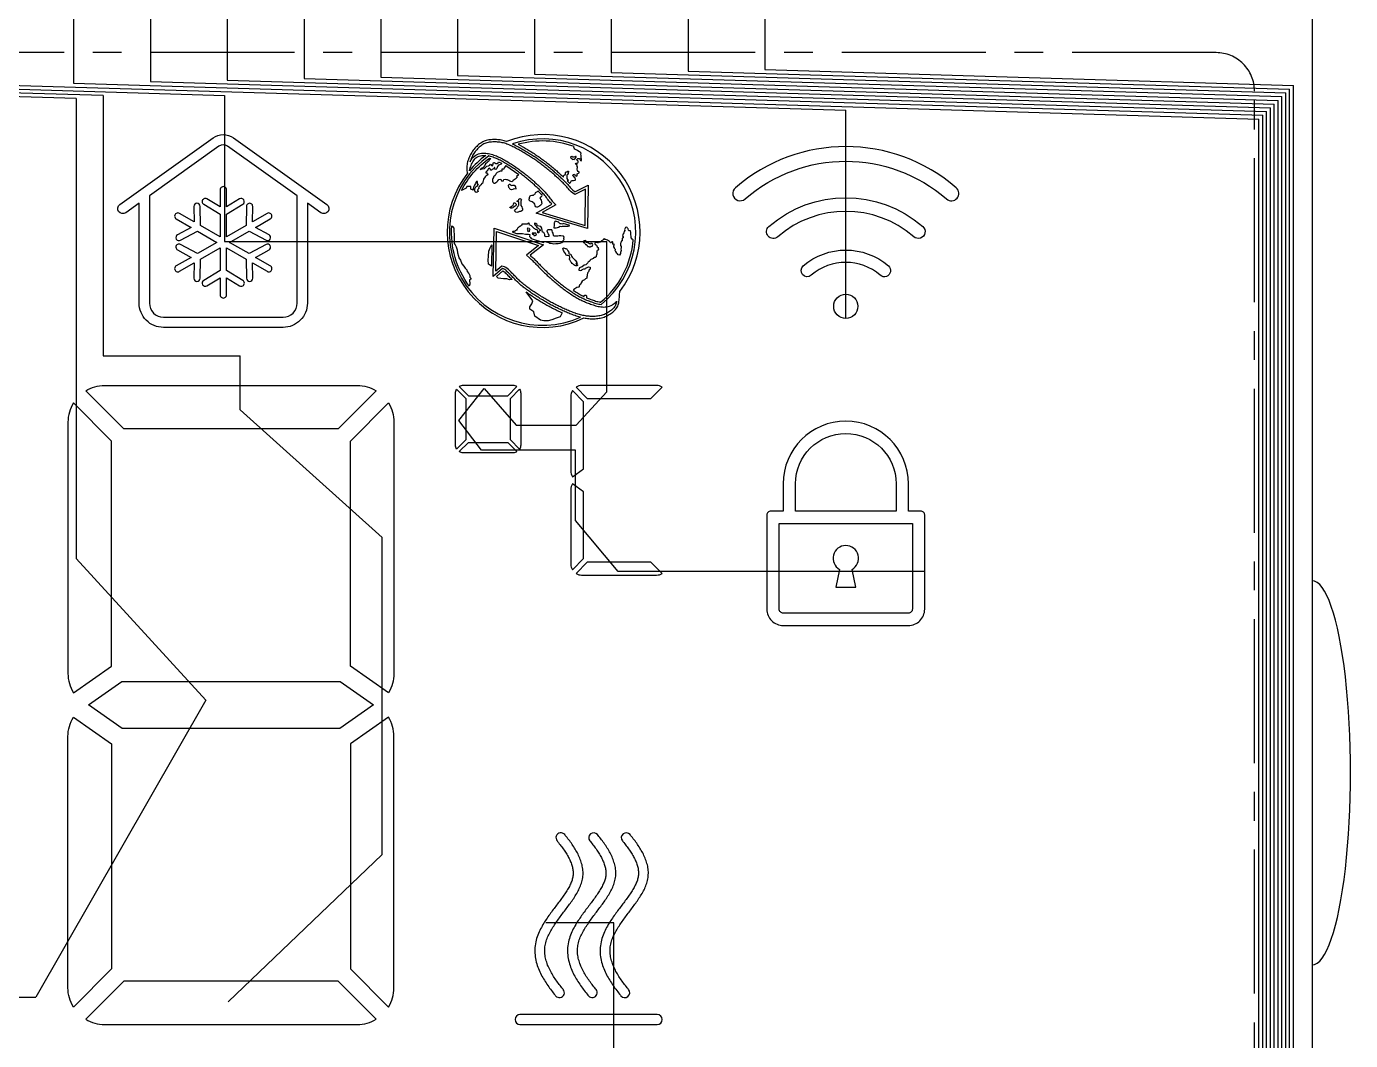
# Model space of a CAD drawing. Header units: millimetres. Extents: x 50 to 800, y 302 to 428.
# Drawn here: x 482.32 to 516.8, y 376.51 to 402.91 of the extents above; entities that cross this region are included whole.
import ezdxf

# ---------------------------------------------------------------- set-up
doc = ezdxf.new("R2010")
doc.units = ezdxf.units.MM
doc.header["$LTSCALE"] = 3
doc.linetypes.add('CENTER', pattern=[2, 1.25, -0.25, 0.25, -0.25])
doc.layers.add('DWG', color=7, linetype='CONTINUOUS')
doc.layers.add('seg', color=3, linetype='CONTINUOUS')

# ---------------------------------------------------------------- blocks, each defined once
blk = doc.blocks.new('SPC')
at = {"layer": 'DWG'}
for points in [[(50.688, 36.831), (50.337, 37.081), (50.337, 34.476, -0.414214), (49.707, 33.846), (46.587, 33.846, -0.414214), (45.956, 34.476), (45.956, 37.081), (45.606, 36.831, -1), (45.451, 37.049), (47.88, 38.781, -0.320007), (48.413, 38.781), (50.843, 37.049, -1)], [(55.425, 38.715), (55.392, 38.721), (55.359, 38.726), (55.326, 38.73), (55.293, 38.733), (55.26, 38.735), (55.226, 38.736), (55.193, 38.736), (55.159, 38.735), (55.126, 38.733), (55.093, 38.73), (55.06, 38.726), (55.027, 38.719), (54.994, 38.712), (54.963, 38.702), (54.937, 38.691), (54.907, 38.677), (54.877, 38.661), (54.849, 38.643), (54.821, 38.624), (54.795, 38.604), (54.77, 38.582), (54.745, 38.56), (54.722, 38.536), (54.699, 38.511), (54.677, 38.486), (54.657, 38.459), (54.637, 38.432), (54.619, 38.404), (54.602, 38.376), (54.585, 38.347), (54.57, 38.317), (54.556, 38.287), (54.543, 38.256), (54.531, 38.225), (54.528, 38.217), (54.518, 38.185), (54.509, 38.153), (54.501, 38.12), (54.495, 38.088), (54.491, 38.054), (54.488, 38.021), (54.487, 37.988), (54.488, 37.954), (54.492, 37.921), (54.499, 37.889), (54.508, 37.861, 0.794375), (57.538, 34.091), (57.567, 34.086), (57.6, 34.082), (57.633, 34.078), (57.666, 34.074), (57.699, 34.072), (57.733, 34.07), (57.766, 34.07), (57.8, 34.07), (57.833, 34.072), (57.866, 34.074), (57.9, 34.078), (57.933, 34.082), (57.965, 34.088), (57.998, 34.096), (58.03, 34.105), (58.062, 34.115), (58.093, 34.127), (58.124, 34.14), (58.153, 34.155), (58.182, 34.171), (58.211, 34.189), (58.239, 34.207), (58.266, 34.226), (58.293, 34.246), (58.318, 34.268), (58.342, 34.292), (58.364, 34.316), (58.384, 34.343), (58.402, 34.371), (58.418, 34.401), (58.43, 34.432), (58.44, 34.463), (58.445, 34.488), (58.45, 34.521), (58.455, 34.554), (58.458, 34.587), (58.461, 34.621), (58.464, 34.654), (58.466, 34.687), (58.468, 34.721), (58.47, 34.754), (58.471, 34.778, 0.762052), (55.526, 38.688), (55.522, 38.69), (55.49, 38.699), (55.458, 38.707)], [(55.686, 38.619), (55.715, 38.605), (55.745, 38.59), (55.775, 38.574), (55.805, 38.559), (55.834, 38.544), (55.864, 38.528), (55.893, 38.512), (55.922, 38.496), (55.951, 38.479), (55.98, 38.463), (56.009, 38.446), (56.038, 38.429), (56.067, 38.412), (56.095, 38.395), (56.124, 38.377), (56.152, 38.359), (56.18, 38.341), (56.208, 38.323), (56.236, 38.305), (56.264, 38.286), (56.292, 38.268), (56.319, 38.249), (56.347, 38.23), (56.374, 38.211), (56.401, 38.191), (56.428, 38.171), (56.455, 38.152), (56.482, 38.132), (56.508, 38.111), (56.535, 38.091), (56.561, 38.071), (56.587, 38.05), (56.613, 38.029), (56.639, 38.008), (56.665, 37.987), (56.691, 37.965), (56.716, 37.944), (56.742, 37.922), (56.767, 37.9), (56.792, 37.878), (56.817, 37.856), (56.842, 37.834), (56.866, 37.811), (56.891, 37.788), (56.915, 37.766), (56.94, 37.743), (56.964, 37.72), (56.988, 37.697), (57.012, 37.673), (57.036, 37.65), (57.059, 37.626), (57.083, 37.602), (57.092, 37.593), (57.115, 37.568), (57.137, 37.543), (57.158, 37.518), (57.179, 37.492), (57.201, 37.467), (57.224, 37.442), (57.248, 37.419), (57.274, 37.398), (57.302, 37.38), (57.644, 37.546), (57.634, 36.419), (56.296, 36.819), (56.706, 37.051), (56.69, 37.068), (56.668, 37.093), (56.646, 37.119), (56.625, 37.145), (56.604, 37.171), (56.584, 37.197), (56.563, 37.224), (56.543, 37.25), (56.522, 37.276), (56.5, 37.302), (56.479, 37.327), (56.457, 37.352), (56.44, 37.369), (56.417, 37.393), (56.393, 37.417), (56.369, 37.441), (56.345, 37.464), (56.321, 37.487), (56.297, 37.509), (56.272, 37.532), (56.247, 37.554), (56.222, 37.577), (56.197, 37.599), (56.172, 37.621), (56.147, 37.643), (56.122, 37.665), (56.096, 37.686), (56.071, 37.708), (56.045, 37.729), (56.019, 37.75), (55.993, 37.771), (55.967, 37.792), (55.941, 37.813), (55.914, 37.833), (55.888, 37.853), (55.861, 37.874), (55.835, 37.894), (55.808, 37.913), (55.781, 37.933), (55.754, 37.953), (55.726, 37.972), (55.699, 37.991), (55.671, 38.01), (55.643, 38.028), (55.616, 38.047), (55.587, 38.065), (55.559, 38.082), (55.531, 38.1), (55.502, 38.117), (55.473, 38.134), (55.444, 38.15), (55.415, 38.166), (55.385, 38.182), (55.356, 38.197), (55.326, 38.212), (55.295, 38.226), (55.265, 38.24), (55.234, 38.253), (55.203, 38.265), (55.172, 38.276), (55.14, 38.287), (55.108, 38.296), (55.076, 38.305), (55.058, 38.309, 0.90576), (57.447, 34.111), (57.436, 34.113), (57.404, 34.122), (57.372, 34.131), (57.34, 34.141), (57.308, 34.152), (57.298, 34.155), (57.267, 34.166), (57.236, 34.178), (57.205, 34.19), (57.173, 34.202), (57.142, 34.214), (57.112, 34.227), (57.081, 34.24), (57.05, 34.253), (57.019, 34.267), (56.989, 34.28), (56.959, 34.294), (56.928, 34.308), (56.898, 34.323), (56.868, 34.337), (56.838, 34.352), (56.808, 34.367), (56.778, 34.382), (56.749, 34.397), (56.719, 34.412), (56.689, 34.428), (56.66, 34.444), (56.631, 34.46), (56.601, 34.476), (56.572, 34.492), (56.543, 34.509), (56.514, 34.526), (56.486, 34.543), (56.457, 34.56), (56.428, 34.577), (56.4, 34.594), (56.371, 34.612), (56.343, 34.63), (56.315, 34.647), (56.287, 34.666), (56.259, 34.684), (56.231, 34.702), (56.203, 34.721), (56.176, 34.74), (56.148, 34.759), (56.121, 34.778), (56.094, 34.797), (56.066, 34.817), (56.04, 34.836), (56.013, 34.856), (55.986, 34.876), (55.96, 34.897), (55.958, 34.898), (55.932, 34.919), (55.906, 34.94), (55.881, 34.962), (55.856, 34.984), (55.831, 35.006), (55.807, 35.029), (55.783, 35.053), (55.759, 35.076), (55.736, 35.1), (55.712, 35.124), (55.689, 35.148), (55.666, 35.172), (55.642, 35.195), (55.619, 35.219), (55.599, 35.24), (55.576, 35.264), (55.552, 35.288), (55.529, 35.311), (55.503, 35.333), (55.476, 35.352), (55.446, 35.368), (55.414, 35.376), (55.177, 35.174), (55.204, 36.43), (56.485, 35.999), (56.134, 35.726), (56.159, 35.703), (56.184, 35.681), (56.209, 35.659), (56.213, 35.655), (56.238, 35.632), (56.262, 35.609), (56.285, 35.586), (56.309, 35.562), (56.332, 35.538), (56.355, 35.514), (56.378, 35.49), (56.401, 35.466), (56.425, 35.442), (56.448, 35.418), (56.457, 35.408), (56.48, 35.385), (56.504, 35.361), (56.528, 35.338), (56.552, 35.315), (56.576, 35.291), (56.6, 35.269), (56.625, 35.246), (56.649, 35.223), (56.674, 35.201), (56.699, 35.178), (56.724, 35.156), (56.749, 35.134), (56.774, 35.112), (56.8, 35.09), (56.825, 35.069), (56.851, 35.047), (56.876, 35.026), (56.902, 35.005), (56.928, 34.984), (56.955, 34.963), (56.981, 34.943), (57.007, 34.923), (57.034, 34.902), (57.061, 34.882), (57.088, 34.863), (57.115, 34.843), (57.142, 34.824), (57.17, 34.805), (57.197, 34.786), (57.225, 34.768), (57.253, 34.749), (57.281, 34.731), (57.31, 34.714), (57.338, 34.696), (57.367, 34.679), (57.396, 34.663), (57.425, 34.646), (57.454, 34.631), (57.484, 34.615), (57.514, 34.6), (57.544, 34.586), (57.574, 34.572), (57.605, 34.559), (57.636, 34.546), (57.667, 34.534), (57.698, 34.523), (57.699, 34.522), (57.731, 34.511), (57.762, 34.5), (57.794, 34.489), (57.826, 34.479), (57.858, 34.47), (57.89, 34.461), (57.923, 34.454), (57.956, 34.448), (57.989, 34.443), (57.989, 34.443, 0.837913), (55.675, 38.625)], [(57.425, 38.413), (57.403, 38.43), (57.367, 38.452), (57.335, 38.467), (57.304, 38.487), (57.283, 38.509), (57.275, 38.536), (57.281, 38.553, 0.157444), (55.825, 38.613), (55.949, 38.544), (55.979, 38.528), (56.008, 38.511), (56.037, 38.494), (56.066, 38.477), (56.095, 38.46), (56.124, 38.442), (56.153, 38.424), (56.182, 38.406), (56.21, 38.388), (56.239, 38.37), (56.267, 38.351), (56.295, 38.333), (56.323, 38.314), (56.351, 38.295), (56.379, 38.275), (56.406, 38.256), (56.434, 38.236), (56.461, 38.216), (56.488, 38.196), (56.515, 38.176), (56.542, 38.156), (56.569, 38.135), (56.596, 38.114), (56.622, 38.093), (56.648, 38.072), (56.675, 38.051), (56.701, 38.03), (56.727, 38.008), (56.752, 37.986), (56.778, 37.964), (56.803, 37.942), (56.829, 37.92), (56.854, 37.897), (56.879, 37.875), (56.904, 37.852), (56.929, 37.829), (56.954, 37.806), (56.978, 37.783), (57.002, 37.76), (57.002, 37.782), (57.022, 37.815), (57.05, 37.819), (57.059, 37.842), (57.059, 37.859), (57.054, 37.876), (57.063, 37.892), (57.076, 37.895), (57.093, 37.898), (57.117, 37.917), (57.139, 37.917), (57.139, 37.89), (57.125, 37.878), (57.13, 37.849), (57.11, 37.831), (57.092, 37.814), (57.092, 37.723), (57.124, 37.668), (57.1, 37.664), (57.13, 37.634), (57.156, 37.606), (57.164, 37.597), (57.185, 37.618), (57.188, 37.621), (57.211, 37.668), (57.25, 37.674), (57.266, 37.674), (57.299, 37.677), (57.307, 37.679), (57.317, 37.688), (57.319, 37.706), (57.306, 37.736), (57.305, 37.737), (57.286, 37.764), (57.271, 37.777), (57.252, 37.81), (57.261, 37.831), (57.289, 37.837), (57.305, 37.808), (57.313, 37.797), (57.33, 37.793), (57.356, 37.788), (57.366, 37.805), (57.36, 37.845), (57.377, 37.85), (57.396, 37.86), (57.417, 37.874), (57.417, 37.895), (57.391, 37.907), (57.369, 37.933), (57.366, 37.966), (57.367, 38.006), (57.367, 38.033), (57.357, 38.047), (57.363, 38.078), (57.321, 38.096), (57.338, 38.121), (57.362, 38.123), (57.375, 38.129), (57.385, 38.152), (57.385, 38.176), (57.358, 38.19), (57.35, 38.217), (57.376, 38.246), (57.42, 38.245), (57.437, 38.219), (57.445, 38.192), (57.464, 38.182), (57.476, 38.208), (57.466, 38.297), (57.464, 38.319), (57.458, 38.353), (57.464, 38.38), (57.453, 38.403)], [(50.07, 34.476), (50.07, 37.271), (48.258, 38.564, 0.320007), (48.035, 38.564), (46.223, 37.271), (46.223, 34.476, 0.414214), (46.587, 34.113), (49.707, 34.113, 0.414214)], [(54.844, 38.315), (54.877, 38.321), (54.91, 38.324), (54.944, 38.324), (54.977, 38.322), (54.98, 38.321, 0.058687), (54.558, 37.923), (54.561, 37.934), (54.57, 37.967), (54.579, 37.999), (54.589, 38.031), (54.6, 38.062), (54.613, 38.093), (54.626, 38.124), (54.641, 38.154), (54.642, 38.155), (54.658, 38.184), (54.677, 38.211), (54.699, 38.237), (54.724, 38.259), (54.751, 38.278), (54.781, 38.294), (54.812, 38.306)], [(67.234, 37.48, 0.37367), (61.481, 37.48, 1), (61.733, 37.19, -0.37367), (66.982, 37.19, 1)], [(55.094, 38.248), (55.11, 38.244), (55.071, 38.199), (55.049, 38.165), (55.028, 38.148), (55.001, 38.12), (54.973, 38.104), (54.96, 38.059), (54.918, 38.011), (54.903, 37.999), (54.875, 37.988), (54.858, 37.981), (54.836, 37.956), (54.863, 37.967), (54.892, 37.978), (54.947, 37.984), (54.973, 38.01), (55.011, 38.041), (55.049, 38.056), (55.09, 38.073), (55.108, 38.095), (55.125, 38.09), (55.129, 38.062), (55.154, 38.057), (55.171, 38.107), (55.175, 38.121), (55.18, 38.136), (55.198, 38.14), (55.216, 38.132), (55.241, 38.117), (55.271, 38.112), (55.29, 38.115), (55.302, 38.121), (55.309, 38.132), (55.316, 38.153), (55.389, 38.12), (55.379, 38.1), (55.338, 38.083), (55.312, 38.07), (55.289, 38.034), (55.266, 37.981), (55.242, 37.961), (55.214, 37.966), (55.222, 37.984), (55.218, 38.007), (55.205, 38.009), (55.18, 37.976), (55.147, 37.956), (55.127, 37.94), (55.108, 37.943), (55.101, 37.957), (55.098, 37.974), (55.081, 37.988), (55.056, 37.978), (55.056, 37.978), (55.032, 37.954), (55.028, 37.923), (54.999, 37.907), (54.984, 37.884), (54.984, 37.867), (55.007, 37.867), (55.026, 37.847), (55.032, 37.815), (54.991, 37.794), (54.965, 37.762), (54.926, 37.707), (54.911, 37.657), (54.908, 37.637), (54.898, 37.597), (54.878, 37.596), (54.853, 37.556), (54.819, 37.522), (54.792, 37.49), (54.8, 37.459), (54.77, 37.432), (54.787, 37.388), (54.758, 37.365), (54.73, 37.357), (54.705, 37.376), (54.696, 37.409), (54.699, 37.457), (54.711, 37.486), (54.724, 37.51), (54.757, 37.526), (54.782, 37.555), (54.79, 37.563), (54.767, 37.575), (54.763, 37.601), (54.767, 37.627), (54.767, 37.643), (54.738, 37.647), (54.725, 37.621), (54.715, 37.596), (54.691, 37.548), (54.668, 37.516), (54.655, 37.454), (54.655, 37.422), (54.592, 37.446), (54.597, 37.48), (54.592, 37.516), (54.555, 37.511), (54.492, 37.511), (54.474, 37.469), (54.352, 37.414, -0.118437), (55.076, 38.253)], [(49.37, 35.449), (48.987, 35.67), (49.338, 35.863, 1), (49.259, 36.007), (48.821, 35.766), (48.311, 36.06), (48.821, 36.355), (49.259, 36.114, 1), (49.338, 36.258), (48.987, 36.451), (49.37, 36.672, 1.030478), (49.288, 36.814), (48.905, 36.593), (48.913, 36.992, 1.021645), (48.749, 36.995), (48.739, 36.497), (48.229, 36.202), (48.229, 36.791), (48.656, 37.051, 1), (48.571, 37.191), (48.229, 36.983), (48.229, 37.426, 1.030478), (48.065, 37.426), (48.065, 36.983), (47.722, 37.191, 1), (47.637, 37.051), (48.065, 36.791), (48.065, 36.202), (47.555, 36.497), (47.544, 36.997, 1), (47.38, 36.993), (47.388, 36.593), (47.005, 36.814, 1.030478), (46.923, 36.672), (47.306, 36.451), (46.955, 36.258, 1), (47.034, 36.114), (47.473, 36.355), (47.982, 36.06), (47.473, 35.766), (47.034, 36.007, 1), (46.955, 35.863), (47.306, 35.67), (46.923, 35.449, 1.030478), (47.005, 35.306), (47.388, 35.528), (47.38, 35.127, 1), (47.544, 35.124), (47.555, 35.624), (48.065, 35.918), (48.065, 35.329), (47.637, 35.07, 1), (47.722, 34.93), (48.065, 35.137), (48.065, 34.695, 1.030478), (48.229, 34.695), (48.229, 35.137), (48.571, 34.93, 1.003444), (48.656, 35.07), (48.229, 35.329), (48.229, 35.918), (48.739, 35.624), (48.749, 35.124, 1), (48.913, 35.127), (48.905, 35.528), (49.288, 35.306, 1.030478)], [(66.127, 36.206, 0.37367), (62.587, 36.206, -1), (62.354, 36.475, -0.37367), (66.361, 36.475, -1)], [(54.56, 35.081), (54.568, 34.972), (54.551, 34.923, -0.177796), (54.095, 36.493), (54.119, 36.474), (54.146, 36.433), (54.153, 36.359), (54.163, 36.26), (54.161, 36.182), (54.16, 36.115), (54.155, 36.059, 0.003177), (54.158, 36.03), (54.187, 35.999), (54.208, 35.946), (54.221, 35.916), (54.241, 35.863), (54.247, 35.788), (54.268, 35.705), (54.282, 35.659), (54.322, 35.594), (54.357, 35.502), (54.413, 35.444), (54.448, 35.387), (54.488, 35.348), (54.496, 35.299), (54.541, 35.25), (54.564, 35.194), (54.568, 35.151), (54.592, 35.129), (54.596, 35.102)], [(57.395, 34.727), (57.423, 34.711), (57.452, 34.695), (57.48, 34.68), (57.509, 34.665), (57.538, 34.65), (57.543, 34.648), (57.543, 34.649), (57.549, 34.685), (57.592, 34.688), (57.606, 34.667), (57.603, 34.634), (57.605, 34.619), (57.627, 34.61), (57.656, 34.598), (57.686, 34.586), (57.715, 34.576), (57.749, 34.564), (57.781, 34.553), (57.811, 34.542), (57.842, 34.532), (57.873, 34.524), (57.903, 34.516), (57.934, 34.509), (57.965, 34.503), (57.973, 34.502, 0.201417), (58.823, 36.129), (58.793, 36.141), (58.77, 36.176), (58.766, 36.221), (58.76, 36.258), (58.76, 36.266), (58.757, 36.299), (58.761, 36.329), (58.752, 36.362), (58.727, 36.362), (58.711, 36.358), (58.698, 36.376), (58.691, 36.411), (58.674, 36.427), (58.667, 36.449), (58.646, 36.454), (58.623, 36.445), (58.593, 36.392), (58.599, 36.37), (58.587, 36.339), (58.574, 36.306), (58.559, 36.284), (58.553, 36.256), (58.542, 36.224), (58.563, 36.211), (58.557, 36.18), (58.537, 36.17), (58.534, 36.139), (58.532, 36.102), (58.507, 36.093), (58.501, 36.052), (58.493, 36.027), (58.493, 35.982), (58.507, 35.955), (58.505, 35.923), (58.501, 35.884), (58.505, 35.847), (58.495, 35.824), (58.489, 35.792), (58.492, 35.767), (58.46, 35.728), (58.427, 35.737), (58.408, 35.759), (58.396, 35.78), (58.369, 35.818), (58.355, 35.839), (58.356, 35.877), (58.334, 35.896), (58.331, 35.917), (58.314, 35.942), (58.317, 35.966), (58.327, 35.992), (58.326, 36.012), (58.309, 36.007), (58.29, 36.034), (58.292, 36.061), (58.286, 36.077), (58.265, 36.077), (58.256, 36.066), (58.251, 36.048), (58.23, 36.044), (58.219, 36.065), (58.206, 36.082), (58.176, 36.101), (58.155, 36.118), (58.127, 36.129), (58.106, 36.138), (58.086, 36.138), (58.069, 36.159), (58.049, 36.134), (58.041, 36.122), (58.028, 36.115), (57.996, 36.104), (57.986, 36.085), (57.965, 36.067), (57.948, 36.062), (57.923, 36.062), (57.918, 36.052), (57.9, 36.048), (57.881, 36.057), (57.864, 36.06), (57.842, 36.059), (57.824, 36.046), (57.824, 36.034), (57.826, 36.017), (57.841, 36.002), (57.864, 35.985), (57.874, 35.97), (57.886, 35.947), (57.91, 35.927), (57.908, 35.905), (57.917, 35.88), (57.905, 35.86), (57.881, 35.845), (57.874, 35.833), (57.878, 35.819), (57.874, 35.802), (57.874, 35.786), (57.872, 35.768), (57.87, 35.752), (57.861, 35.728), (57.857, 35.707), (57.855, 35.685), (57.828, 35.67), (57.805, 35.668), (57.786, 35.66), (57.786, 35.64), (57.761, 35.635), (57.744, 35.626), (57.718, 35.612), (57.704, 35.6), (57.695, 35.586), (57.688, 35.575), (57.674, 35.561), (57.652, 35.544), (57.639, 35.526), (57.618, 35.513), (57.584, 35.479), (57.544, 35.468), (57.489, 35.426), (57.465, 35.411), (57.439, 35.404), (57.419, 35.395), (57.412, 35.374), (57.403, 35.351), (57.408, 35.338), (57.455, 35.331), (57.485, 35.338), (57.494, 35.35), (57.539, 35.367), (57.563, 35.367), (57.586, 35.382), (57.597, 35.395), (57.622, 35.408), (57.659, 35.419), (57.701, 35.411), (57.701, 35.394), (57.697, 35.366), (57.677, 35.344), (57.664, 35.321), (57.66, 35.293), (57.643, 35.273), (57.627, 35.254), (57.621, 35.215), (57.618, 35.189), (57.617, 35.166), (57.612, 35.131), (57.583, 35.113), (57.554, 35.084), (57.52, 35.071), (57.494, 35.047), (57.47, 35.008), (57.449, 34.963), (57.42, 34.942), (57.404, 34.887), (57.386, 34.891), (57.355, 34.882), (57.328, 34.864), (57.279, 34.837), (57.262, 34.81), (57.283, 34.796), (57.311, 34.778), (57.339, 34.761), (57.367, 34.744)], [(65.256, 35.203, 0.37367), (63.458, 35.203, -1), (63.247, 35.446, -0.37367), (65.467, 35.446, -1)], [(52.128, 32.198), (51.138, 31.202), (45.554, 31.202), (44.565, 32.198, -0.136063), (45.056, 32.334), (51.636, 32.334, -0.136063)], [(54.221, 32.239), (54.46, 31.997), (54.46, 30.919), (54.221, 30.678, -0.139094), (54.191, 30.783), (54.191, 32.133, -0.139094)], [(55.795, 32.305, 0.136063), (55.691, 32.334), (54.392, 32.334, 0.136063), (54.288, 32.305), (54.528, 32.064), (55.555, 32.064)], [(55.892, 32.133), (55.892, 30.783, -0.139094), (55.862, 30.678), (55.622, 30.919), (55.622, 31.997), (55.862, 32.239, -0.139094)], [(57.238, 32.199, 0.139094), (57.195, 32.051), (57.195, 30.108, 0.139094), (57.238, 29.959), (57.531, 30.166), (57.531, 31.904)], [(59.577, 32.293, 0.136063), (59.431, 32.334), (57.479, 32.334, 0.136063), (57.333, 32.293), (57.626, 31.998), (59.283, 31.998)], [(45.233, 30.885), (44.244, 31.88, 0.139094), (44.102, 31.379), (44.102, 24.833, 0.139094), (44.244, 24.331), (45.233, 25.027)], [(51.459, 30.885), (52.448, 31.88, -0.139094), (52.591, 31.379), (52.591, 24.833, -0.139094), (52.448, 24.331), (51.459, 25.027)], [(66.411, 28.963, 0.414214), (66.31, 29.064), (65.989, 29.064), (65.989, 29.774, 1), (62.726, 29.774), (62.726, 29.064), (62.404, 29.064, 0.414214), (62.303, 28.963), (62.303, 26.51, 0.414214), (62.729, 26.084), (65.985, 26.084, 0.414214), (66.411, 26.51)], [(63.047, 29.064), (63.047, 29.774, -1), (65.668, 29.774), (65.668, 29.064)], [(55.795, 30.611, -0.136063), (55.691, 30.582), (54.392, 30.582, -0.136063), (54.288, 30.611), (54.528, 30.852), (55.555, 30.852)], [(57.238, 29.771, 0.139094), (57.195, 29.622), (57.195, 27.68, 0.139094), (57.238, 27.531), (57.531, 27.827), (57.531, 29.565)], [(66.09, 26.51, -0.414214), (65.985, 26.405), (62.729, 26.405, -0.414214), (62.624, 26.51), (62.624, 28.743), (66.09, 28.743)], [(64.519, 27.543, 3.847294), (64.195, 27.543), (64.094, 27.085), (64.62, 27.085)], [(59.283, 27.732), (57.626, 27.732), (57.333, 27.437, 0.136063), (57.479, 27.397), (59.431, 27.397, 0.136063), (59.577, 27.437)], [(45.233, 23.001), (45.233, 17.144), (44.244, 16.148, -0.139094), (44.102, 16.649), (44.102, 23.196, -0.139094), (44.244, 23.697)], [(51.459, 23.001), (51.459, 17.144), (52.448, 16.148, 0.139094), (52.591, 16.649), (52.591, 23.196, 0.139094), (52.448, 23.697)], [(56.813, 18.351), (56.834, 18.381), (56.856, 18.411), (56.877, 18.441), (56.899, 18.471), (56.921, 18.501), (56.944, 18.531), (56.966, 18.56), (56.988, 18.59), (57.01, 18.62), (57.033, 18.649), (57.055, 18.679), (57.077, 18.709), (57.1, 18.738), (57.122, 18.768), (57.144, 18.798), (57.166, 18.828), (57.187, 18.858), (57.209, 18.888), (57.23, 18.919), (57.251, 18.95), (57.271, 18.98), (57.291, 19.012), (57.311, 19.043), (57.331, 19.075), (57.349, 19.107), (57.368, 19.139), (57.385, 19.171), (57.402, 19.204), (57.418, 19.238), (57.434, 19.272), (57.448, 19.306), (57.461, 19.341), (57.473, 19.376), (57.484, 19.411), (57.493, 19.447), (57.501, 19.483), (57.507, 19.52), (57.512, 19.557), (57.514, 19.594), (57.515, 19.631), (57.515, 19.668), (57.512, 19.705), (57.509, 19.742), (57.503, 19.779), (57.496, 19.815), (57.488, 19.851), (57.479, 19.887), (57.468, 19.923), (57.457, 19.958), (57.444, 19.993), (57.43, 20.027), (57.416, 20.061), (57.4, 20.095), (57.384, 20.128), (57.367, 20.161), (57.349, 20.194), (57.331, 20.226), (57.312, 20.258), (57.293, 20.29), (57.273, 20.321), (57.253, 20.352), (57.232, 20.383), (57.211, 20.414), (57.189, 20.444), (57.167, 20.474), (57.145, 20.503), (57.123, 20.533), (57.1, 20.562), (57.077, 20.591), (57.053, 20.62), (57.038, 20.639, 1), (56.839, 20.476), (56.854, 20.458), (56.876, 20.431), (56.897, 20.403), (56.919, 20.376), (56.94, 20.348), (56.96, 20.321), (56.981, 20.293), (57, 20.265), (57.02, 20.238), (57.038, 20.21), (57.057, 20.182), (57.075, 20.154), (57.092, 20.126), (57.108, 20.098), (57.124, 20.07), (57.139, 20.041), (57.154, 20.013), (57.168, 19.985), (57.18, 19.957), (57.192, 19.929), (57.204, 19.901), (57.214, 19.873), (57.223, 19.846), (57.231, 19.818), (57.238, 19.791), (57.244, 19.764), (57.249, 19.737), (57.253, 19.71), (57.256, 19.684), (57.258, 19.658), (57.258, 19.632), (57.257, 19.607), (57.255, 19.581), (57.252, 19.556), (57.248, 19.532), (57.243, 19.506), (57.236, 19.481), (57.228, 19.455), (57.219, 19.428), (57.209, 19.401), (57.198, 19.374), (57.185, 19.347), (57.172, 19.319), (57.158, 19.291), (57.143, 19.263), (57.127, 19.235), (57.11, 19.207), (57.093, 19.179), (57.075, 19.15), (57.056, 19.122), (57.037, 19.093), (57.018, 19.065), (56.998, 19.036), (56.978, 19.008), (56.957, 18.979), (56.936, 18.95), (56.915, 18.921), (56.893, 18.892), (56.871, 18.863), (56.85, 18.834), (56.827, 18.804), (56.805, 18.775), (56.783, 18.745), (56.76, 18.715), (56.737, 18.685), (56.715, 18.654), (56.692, 18.624), (56.669, 18.593), (56.647, 18.561), (56.624, 18.53), (56.602, 18.498), (56.579, 18.465), (56.557, 18.432), (56.535, 18.399), (56.513, 18.365), (56.491, 18.33), (56.47, 18.295), (56.449, 18.259), (56.429, 18.222), (56.409, 18.184), (56.39, 18.145), (56.371, 18.106), (56.353, 18.065), (56.337, 18.023), (56.321, 17.98), (56.307, 17.936), (56.294, 17.89), (56.282, 17.844), (56.273, 17.796), (56.266, 17.747), (56.261, 17.698), (56.259, 17.65), (56.259, 17.601), (56.26, 17.553), (56.264, 17.505), (56.27, 17.458), (56.278, 17.411), (56.287, 17.366), (56.298, 17.321), (56.31, 17.277), (56.324, 17.233), (56.338, 17.191), (56.354, 17.15), (56.371, 17.109), (56.388, 17.069), (56.407, 17.03), (56.426, 16.992), (56.446, 16.954), (56.466, 16.918), (56.487, 16.881), (56.508, 16.846), (56.53, 16.811), (56.552, 16.777), (56.575, 16.743), (56.597, 16.709), (56.621, 16.676), (56.644, 16.644), (56.668, 16.612), (56.692, 16.58), (56.716, 16.549), (56.74, 16.518), (56.765, 16.487), (56.789, 16.457), (56.801, 16.442, 1), (57, 16.606), (56.988, 16.62), (56.965, 16.649), (56.942, 16.678), (56.919, 16.707), (56.896, 16.736), (56.874, 16.766), (56.852, 16.796), (56.83, 16.826), (56.809, 16.856), (56.788, 16.887), (56.767, 16.917), (56.747, 16.949), (56.728, 16.98), (56.708, 17.012), (56.69, 17.044), (56.672, 17.077), (56.655, 17.109), (56.638, 17.143), (56.622, 17.176), (56.607, 17.21), (56.593, 17.244), (56.58, 17.279), (56.568, 17.314), (56.557, 17.349), (56.547, 17.385), (56.538, 17.421), (56.531, 17.458), (56.525, 17.494), (56.52, 17.531), (56.517, 17.568), (56.516, 17.605), (56.516, 17.642), (56.518, 17.679), (56.522, 17.716), (56.527, 17.753), (56.534, 17.789), (56.543, 17.825), (56.553, 17.861), (56.564, 17.896), (56.577, 17.931), (56.591, 17.966), (56.606, 18), (56.621, 18.033), (56.638, 18.066), (56.655, 18.099), (56.673, 18.132), (56.692, 18.164), (56.711, 18.196), (56.73, 18.227), (56.75, 18.258), (56.771, 18.289), (56.792, 18.32)], [(58.038, 19.347), (58.025, 19.319), (58.011, 19.291), (57.996, 19.263), (57.98, 19.235), (57.963, 19.207), (57.946, 19.179), (57.928, 19.15), (57.909, 19.122), (57.89, 19.093), (57.871, 19.065), (57.851, 19.036), (57.831, 19.008), (57.81, 18.979), (57.789, 18.95), (57.768, 18.921), (57.746, 18.892), (57.724, 18.863), (57.702, 18.834), (57.68, 18.804), (57.658, 18.775), (57.636, 18.745), (57.613, 18.715), (57.59, 18.685), (57.568, 18.654), (57.545, 18.624), (57.522, 18.593), (57.5, 18.561), (57.477, 18.53), (57.455, 18.498), (57.432, 18.465), (57.41, 18.432), (57.388, 18.399), (57.366, 18.365), (57.344, 18.33), (57.323, 18.295), (57.302, 18.259), (57.282, 18.222), (57.262, 18.184), (57.243, 18.145), (57.224, 18.106), (57.206, 18.065), (57.19, 18.023), (57.174, 17.98), (57.16, 17.936), (57.147, 17.89), (57.135, 17.844), (57.126, 17.796), (57.119, 17.747), (57.114, 17.698), (57.112, 17.65), (57.112, 17.601), (57.113, 17.553), (57.117, 17.505), (57.123, 17.458), (57.131, 17.411), (57.14, 17.366), (57.151, 17.321), (57.163, 17.277), (57.176, 17.233), (57.191, 17.191), (57.207, 17.15), (57.224, 17.109), (57.241, 17.069), (57.26, 17.03), (57.279, 16.992), (57.299, 16.954), (57.319, 16.918), (57.34, 16.881), (57.361, 16.846), (57.383, 16.811), (57.405, 16.777), (57.428, 16.743), (57.45, 16.709), (57.474, 16.676), (57.497, 16.644), (57.521, 16.612), (57.545, 16.58), (57.569, 16.549), (57.593, 16.518), (57.618, 16.487), (57.642, 16.457), (57.654, 16.442, 1), (57.853, 16.606), (57.841, 16.62), (57.818, 16.649), (57.795, 16.678), (57.772, 16.707), (57.749, 16.736), (57.727, 16.766), (57.705, 16.796), (57.683, 16.826), (57.662, 16.856), (57.641, 16.887), (57.62, 16.917), (57.6, 16.949), (57.581, 16.98), (57.561, 17.012), (57.543, 17.044), (57.525, 17.077), (57.508, 17.109), (57.491, 17.143), (57.475, 17.176), (57.46, 17.21), (57.446, 17.244), (57.433, 17.279), (57.421, 17.314), (57.41, 17.349), (57.4, 17.385), (57.391, 17.421), (57.384, 17.458), (57.378, 17.494), (57.373, 17.531), (57.37, 17.568), (57.369, 17.605), (57.369, 17.642), (57.371, 17.679), (57.375, 17.716), (57.38, 17.753), (57.387, 17.789), (57.396, 17.825), (57.406, 17.861), (57.417, 17.896), (57.43, 17.931), (57.444, 17.966), (57.459, 18), (57.474, 18.033), (57.491, 18.066), (57.508, 18.099), (57.526, 18.132), (57.545, 18.164), (57.564, 18.196), (57.583, 18.227), (57.603, 18.258), (57.624, 18.289), (57.645, 18.32), (57.666, 18.351), (57.687, 18.381), (57.709, 18.411), (57.73, 18.441), (57.752, 18.471), (57.774, 18.501), (57.796, 18.531), (57.819, 18.56), (57.841, 18.59), (57.863, 18.62), (57.886, 18.649), (57.908, 18.679), (57.93, 18.709), (57.953, 18.738), (57.975, 18.768), (57.997, 18.798), (58.018, 18.828), (58.04, 18.858), (58.062, 18.888), (58.083, 18.919), (58.104, 18.95), (58.124, 18.98), (58.144, 19.012), (58.164, 19.043), (58.184, 19.075), (58.202, 19.107), (58.221, 19.139), (58.238, 19.171), (58.255, 19.204), (58.271, 19.238), (58.287, 19.272), (58.301, 19.306), (58.314, 19.341), (58.326, 19.376), (58.337, 19.411), (58.346, 19.447), (58.354, 19.483), (58.36, 19.52), (58.365, 19.557), (58.367, 19.594), (58.368, 19.631), (58.368, 19.668), (58.365, 19.705), (58.362, 19.742), (58.356, 19.779), (58.349, 19.815), (58.341, 19.851), (58.332, 19.887), (58.321, 19.923), (58.31, 19.958), (58.297, 19.993), (58.283, 20.027), (58.269, 20.061), (58.253, 20.095), (58.237, 20.128), (58.22, 20.161), (58.202, 20.194), (58.184, 20.226), (58.165, 20.258), (58.146, 20.29), (58.126, 20.321), (58.106, 20.352), (58.085, 20.383), (58.064, 20.414), (58.042, 20.444), (58.02, 20.474), (57.998, 20.503), (57.975, 20.533), (57.953, 20.562), (57.93, 20.591), (57.906, 20.62), (57.891, 20.639, 1), (57.692, 20.476), (57.707, 20.458), (57.729, 20.431), (57.75, 20.403), (57.772, 20.376), (57.793, 20.348), (57.813, 20.321), (57.834, 20.293), (57.853, 20.265), (57.873, 20.238), (57.891, 20.21), (57.91, 20.182), (57.928, 20.154), (57.945, 20.126), (57.961, 20.098), (57.977, 20.07), (57.992, 20.041), (58.007, 20.013), (58.021, 19.985), (58.033, 19.957), (58.045, 19.929), (58.057, 19.901), (58.067, 19.873), (58.076, 19.846), (58.084, 19.818), (58.091, 19.791), (58.097, 19.764), (58.102, 19.737), (58.106, 19.71), (58.109, 19.684), (58.111, 19.658), (58.111, 19.632), (58.11, 19.607), (58.108, 19.581), (58.105, 19.556), (58.101, 19.532), (58.096, 19.506), (58.089, 19.481), (58.081, 19.455), (58.072, 19.428), (58.062, 19.401), (58.051, 19.374)], [(58.514, 18.351), (58.535, 18.381), (58.557, 18.411), (58.579, 18.441), (58.6, 18.471), (58.623, 18.501), (58.645, 18.531), (58.667, 18.561), (58.689, 18.59), (58.712, 18.62), (58.734, 18.65), (58.756, 18.679), (58.779, 18.709), (58.801, 18.739), (58.823, 18.768), (58.845, 18.798), (58.867, 18.828), (58.888, 18.858), (58.91, 18.889), (58.931, 18.919), (58.952, 18.95), (58.972, 18.981), (58.993, 19.012), (59.012, 19.043), (59.032, 19.075), (59.051, 19.107), (59.069, 19.139), (59.086, 19.172), (59.103, 19.205), (59.12, 19.238), (59.135, 19.272), (59.149, 19.306), (59.162, 19.341), (59.174, 19.376), (59.185, 19.411), (59.194, 19.447), (59.202, 19.484), (59.208, 19.52), (59.213, 19.557), (59.215, 19.594), (59.216, 19.631), (59.216, 19.668), (59.214, 19.705), (59.21, 19.742), (59.204, 19.779), (59.198, 19.815), (59.19, 19.851), (59.18, 19.887), (59.17, 19.923), (59.158, 19.958), (59.145, 19.993), (59.131, 20.027), (59.117, 20.062), (59.101, 20.095), (59.085, 20.129), (59.068, 20.162), (59.051, 20.194), (59.032, 20.227), (59.013, 20.259), (58.994, 20.29), (58.974, 20.322), (58.954, 20.353), (58.933, 20.383), (58.912, 20.414), (58.89, 20.444), (58.868, 20.474), (58.846, 20.504), (58.824, 20.533), (58.801, 20.562), (58.778, 20.591), (58.755, 20.62), (58.739, 20.639, 1), (58.54, 20.476), (58.555, 20.458), (58.577, 20.431), (58.599, 20.403), (58.62, 20.376), (58.641, 20.348), (58.662, 20.321), (58.682, 20.293), (58.702, 20.266), (58.721, 20.238), (58.74, 20.21), (58.758, 20.182), (58.776, 20.154), (58.793, 20.126), (58.809, 20.098), (58.825, 20.07), (58.841, 20.042), (58.855, 20.014), (58.869, 19.985), (58.882, 19.957), (58.894, 19.929), (58.905, 19.901), (58.915, 19.873), (58.924, 19.846), (58.932, 19.818), (58.939, 19.791), (58.946, 19.764), (58.95, 19.737), (58.954, 19.71), (58.957, 19.684), (58.959, 19.658), (58.959, 19.632), (58.958, 19.607), (58.957, 19.582), (58.954, 19.557), (58.949, 19.532), (58.944, 19.507), (58.937, 19.481), (58.93, 19.455), (58.92, 19.428), (58.91, 19.402), (58.899, 19.374), (58.886, 19.347), (58.873, 19.319), (58.859, 19.291), (58.844, 19.263), (58.828, 19.235), (58.811, 19.207), (58.794, 19.179), (58.776, 19.15), (58.758, 19.122), (58.739, 19.094), (58.719, 19.065), (58.699, 19.036), (58.679, 19.008), (58.658, 18.979), (58.637, 18.95), (58.616, 18.921), (58.594, 18.892), (58.573, 18.863), (58.551, 18.834), (58.528, 18.804), (58.506, 18.775), (58.484, 18.745), (58.461, 18.715), (58.439, 18.685), (58.416, 18.655), (58.393, 18.624), (58.371, 18.593), (58.348, 18.562), (58.325, 18.53), (58.303, 18.498), (58.28, 18.465), (58.258, 18.432), (58.236, 18.399), (58.214, 18.365), (58.193, 18.33), (58.171, 18.295), (58.15, 18.259), (58.13, 18.222), (58.11, 18.184), (58.091, 18.146), (58.072, 18.106), (58.055, 18.065), (58.038, 18.023), (58.022, 17.98), (58.008, 17.936), (57.995, 17.891), (57.984, 17.844), (57.974, 17.796), (57.967, 17.747), (57.963, 17.699), (57.96, 17.65), (57.96, 17.601), (57.962, 17.553), (57.965, 17.505), (57.971, 17.458), (57.979, 17.411), (57.988, 17.366), (57.999, 17.321), (58.011, 17.277), (58.025, 17.234), (58.039, 17.191), (58.055, 17.15), (58.072, 17.109), (58.089, 17.069), (58.108, 17.03), (58.127, 16.992), (58.147, 16.955), (58.167, 16.918), (58.188, 16.882), (58.209, 16.846), (58.231, 16.811), (58.253, 16.777), (58.276, 16.743), (58.299, 16.709), (58.322, 16.676), (58.345, 16.644), (58.369, 16.612), (58.393, 16.58), (58.417, 16.549), (58.441, 16.518), (58.466, 16.487), (58.49, 16.457), (58.503, 16.442, 1), (58.701, 16.606), (58.69, 16.62), (58.666, 16.649), (58.643, 16.678), (58.62, 16.707), (58.597, 16.736), (58.575, 16.766), (58.553, 16.796), (58.531, 16.826), (58.51, 16.856), (58.489, 16.887), (58.468, 16.918), (58.448, 16.949), (58.429, 16.98), (58.41, 17.012), (58.391, 17.044), (58.373, 17.077), (58.356, 17.11), (58.339, 17.143), (58.323, 17.176), (58.308, 17.21), (58.294, 17.245), (58.281, 17.279), (58.269, 17.314), (58.258, 17.35), (58.248, 17.385), (58.239, 17.421), (58.232, 17.458), (58.226, 17.494), (58.221, 17.531), (58.218, 17.568), (58.217, 17.605), (58.217, 17.642), (58.219, 17.679), (58.223, 17.716), (58.228, 17.753), (58.235, 17.79), (58.244, 17.826), (58.254, 17.861), (58.265, 17.897), (58.278, 17.931), (58.292, 17.966), (58.307, 18), (58.322, 18.033), (58.339, 18.067), (58.356, 18.099), (58.374, 18.132), (58.393, 18.164), (58.412, 18.196), (58.432, 18.227), (58.452, 18.259), (58.472, 18.29), (58.493, 18.32)], [(51.138, 16.826), (45.554, 16.826), (44.565, 15.831, 0.136063), (45.056, 15.695), (51.636, 15.695, 0.136063), (52.128, 15.831)], [(59.448, 15.695, 1), (59.448, 15.953), (55.873, 15.953, 1), (55.873, 15.695)]]:
    blk.add_lwpolyline(points, format="xyb", close=True, dxfattribs=at)
for points in [[(55.288, 38.672), (55.257, 38.674), (55.225, 38.675), (55.194, 38.675), (55.162, 38.674), (55.131, 38.672), (55.1, 38.669), (55.07, 38.665), (55.04, 38.659), (55.011, 38.652), (54.983, 38.644), (54.961, 38.635), (54.934, 38.623), (54.908, 38.608), (54.883, 38.592), (54.858, 38.575), (54.834, 38.556), (54.81, 38.537), (54.788, 38.516), (54.766, 38.494), (54.745, 38.471), (54.725, 38.447), (54.706, 38.423), (54.688, 38.397), (54.671, 38.372), (54.654, 38.345), (54.639, 38.318), (54.625, 38.29), (54.612, 38.262), (54.6, 38.233), (54.589, 38.204), (54.586, 38.197), (54.577, 38.167), (54.573, 38.154), (54.586, 38.181), (54.588, 38.185), (54.607, 38.217), (54.629, 38.249), (54.656, 38.28), (54.686, 38.307), (54.719, 38.33), (54.755, 38.35), (54.792, 38.365), (54.831, 38.375), (54.869, 38.382), (54.908, 38.385), (54.945, 38.385), (54.983, 38.383), (55.019, 38.378), (55.055, 38.372), (55.09, 38.364), (55.124, 38.355), (55.158, 38.345), (55.192, 38.334), (55.225, 38.322), (55.257, 38.309), (55.289, 38.296), (55.321, 38.282), (55.352, 38.267), (55.383, 38.252), (55.414, 38.236), (55.444, 38.22), (55.474, 38.204), (55.504, 38.187), (55.533, 38.17), (55.562, 38.152), (55.591, 38.134), (55.62, 38.116), (55.649, 38.098), (55.677, 38.079), (55.705, 38.06), (55.733, 38.041), (55.761, 38.022), (55.789, 38.002), (55.817, 37.983), (55.844, 37.963), (55.871, 37.943), (55.898, 37.923), (55.925, 37.902), (55.952, 37.881), (55.979, 37.861), (56.005, 37.84), (56.031, 37.819), (56.058, 37.797), (56.084, 37.776), (56.11, 37.755), (56.136, 37.733), (56.161, 37.711), (56.187, 37.689), (56.213, 37.667), (56.238, 37.645), (56.263, 37.622), (56.288, 37.6), (56.313, 37.577), (56.338, 37.554), (56.363, 37.531), (56.388, 37.508), (56.412, 37.484), (56.436, 37.461), (56.461, 37.436), (56.485, 37.412), (56.502, 37.393), (56.525, 37.367), (56.547, 37.341), (56.569, 37.315), (56.591, 37.288), (56.612, 37.261), (56.632, 37.235), (56.632, 37.235), (56.653, 37.209), (56.673, 37.183), (56.693, 37.158), (56.714, 37.133), (56.735, 37.11), (56.805, 37.036), (56.451, 36.836), (57.573, 36.501), (57.582, 37.448), (57.298, 37.31), (57.238, 37.348), (57.207, 37.373), (57.18, 37.399), (57.155, 37.426), (57.133, 37.452), (57.111, 37.478), (57.09, 37.504), (57.069, 37.528), (57.048, 37.551), (57.039, 37.56), (57.016, 37.583), (56.993, 37.606), (56.969, 37.629), (56.945, 37.653), (56.922, 37.676), (56.898, 37.698), (56.874, 37.721), (56.849, 37.744), (56.825, 37.766), (56.801, 37.788), (56.776, 37.81), (56.751, 37.832), (56.727, 37.854), (56.702, 37.876), (56.677, 37.897), (56.651, 37.918), (56.626, 37.939), (56.601, 37.96), (56.575, 37.981), (56.549, 38.002), (56.523, 38.022), (56.497, 38.043), (56.471, 38.063), (56.445, 38.083), (56.418, 38.102), (56.392, 38.122), (56.365, 38.141), (56.338, 38.161), (56.311, 38.18), (56.284, 38.198), (56.257, 38.217), (56.23, 38.236), (56.202, 38.254), (56.175, 38.272), (56.147, 38.29), (56.119, 38.308), (56.091, 38.325), (56.063, 38.342), (56.035, 38.359), (56.007, 38.376), (55.978, 38.393), (55.95, 38.41), (55.921, 38.426), (55.892, 38.442), (55.864, 38.458), (55.835, 38.474), (55.805, 38.489), (55.776, 38.505), (55.747, 38.52), (55.718, 38.535), (55.688, 38.55), (55.659, 38.565), (55.629, 38.579), (55.599, 38.593), (55.59, 38.598), (55.561, 38.61), (55.533, 38.621), (55.504, 38.631), (55.474, 38.64), (55.444, 38.648), (55.413, 38.655), (55.382, 38.66), (55.351, 38.665), (55.32, 38.669)], [(57.207, 38.248), (57.233, 38.232), (57.241, 38.22), (57.264, 38.224), (57.277, 38.218), (57.301, 38.231), (57.31, 38.247), (57.339, 38.279), (57.34, 38.298), (57.318, 38.3), (57.279, 38.282), (57.25, 38.28), (57.221, 38.298), (57.187, 38.29)], [(55.58, 37.682), (55.609, 37.665), (55.626, 37.65), (55.658, 37.645), (55.659, 37.645), (55.684, 37.659), (55.697, 37.676), (55.719, 37.698), (55.748, 37.715), (55.776, 37.732), (55.783, 37.736), (55.81, 37.763), (55.788, 37.776), (55.806, 37.801), (55.843, 37.816), (55.502, 38.052), (55.489, 38.042), (55.487, 38.019), (55.46, 38.007), (55.456, 37.966), (55.404, 37.966), (55.398, 37.914), (55.361, 37.912), (55.32, 37.9), (55.276, 37.88), (55.251, 37.854), (55.224, 37.801), (55.185, 37.77), (55.183, 37.748), (55.167, 37.725), (55.156, 37.698), (55.16, 37.654), (55.168, 37.625), (55.193, 37.605), (55.218, 37.601), (55.243, 37.618), (55.274, 37.638), (55.292, 37.665), (55.323, 37.696), (55.374, 37.707), (55.379, 37.679), (55.395, 37.665), (55.419, 37.661), (55.442, 37.666), (55.456, 37.699), (55.487, 37.703), (55.522, 37.698), (55.536, 37.698), (55.557, 37.69)], [(55.746, 37.536), (55.728, 37.54), (55.694, 37.54), (55.68, 37.54), (55.647, 37.536), (55.636, 37.547), (55.61, 37.563), (55.59, 37.563), (55.566, 37.537), (55.57, 37.499), (55.589, 37.481), (55.597, 37.462), (55.619, 37.445), (55.655, 37.434), (55.664, 37.435), (55.696, 37.442), (55.707, 37.45), (55.739, 37.461), (55.777, 37.457), (55.769, 37.499), (55.766, 37.51)], [(56.338, 36.987), (56.368, 37.001), (56.392, 37.017), (56.415, 37.037), (56.431, 37.058), (56.447, 37.075), (56.446, 37.098), (56.443, 37.126), (56.437, 37.142), (56.437, 37.169), (56.417, 37.177), (56.401, 37.214), (56.427, 37.242), (56.439, 37.259), (56.452, 37.281), (56.441, 37.294), (56.42, 37.318), (56.404, 37.335), (56.381, 37.358), (56.358, 37.382), (56.338, 37.401), (56.334, 37.394), (56.322, 37.379), (56.27, 37.353), (56.261, 37.319), (56.245, 37.304), (56.228, 37.286), (56.216, 37.283), (56.183, 37.277), (56.15, 37.271), (56.132, 37.262), (56.123, 37.249), (56.112, 37.222), (56.108, 37.205), (56.103, 37.172), (56.103, 37.17), (56.123, 37.146), (56.126, 37.143), (56.157, 37.131), (56.186, 37.124), (56.225, 37.101), (56.236, 37.085), (56.25, 37.052), (56.261, 37.018), (56.265, 36.995), (56.299, 36.988), (56.303, 36.987), (56.336, 36.987)], [(55.724, 36.984), (55.697, 36.964), (55.69, 36.958), (55.658, 36.951), (55.632, 36.95), (55.606, 36.968), (55.617, 36.987), (55.648, 36.995), (55.672, 37.008), (55.692, 37.023), (55.711, 37.087), (55.74, 37.087), (55.777, 37.058), (55.771, 37.029), (55.748, 37)], [(55.896, 37.02), (55.918, 36.983), (55.933, 36.953), (55.938, 36.938), (55.939, 36.92), (55.937, 36.901), (55.922, 36.879), (55.896, 36.867), (55.856, 36.864), (55.822, 36.849), (55.816, 36.846), (55.793, 36.841), (55.761, 36.849), (55.754, 36.852), (55.732, 36.877), (55.751, 36.905), (55.758, 36.912), (55.781, 36.938), (55.796, 36.954), (55.812, 36.983), (55.823, 37), (55.836, 37.022), (55.845, 37.032), (55.843, 37.068), (55.846, 37.107), (55.846, 37.115), (55.826, 37.115), (55.801, 37.128), (55.805, 37.151), (55.825, 37.149), (55.834, 37.159), (55.846, 37.171), (55.846, 37.184), (55.86, 37.197), (55.878, 37.201), (55.904, 37.188), (55.909, 37.171), (55.907, 37.155), (55.896, 37.132), (55.896, 37.104), (55.893, 37.067)], [(56.719, 36.027), (56.751, 36.02), (56.752, 36.02), (56.804, 36.03), (56.867, 36.03), (56.922, 36.041), (56.964, 36.059), (56.99, 36.072), (56.996, 36.109), (57.019, 36.132), (57.011, 36.164), (57.022, 36.195), (57.009, 36.224), (56.938, 36.227), (56.905, 36.23), (56.891, 36.227), (56.858, 36.221), (56.822, 36.219), (56.765, 36.219), (56.749, 36.242), (56.733, 36.3), (56.718, 36.329), (56.715, 36.363), (56.705, 36.389), (56.629, 36.389), (56.6, 36.384), (56.574, 36.363), (56.589, 36.316), (56.603, 36.286), (56.61, 36.271), (56.626, 36.245), (56.626, 36.211), (56.555, 36.206), (56.518, 36.219), (56.521, 36.266), (56.498, 36.321), (56.459, 36.328), (56.441, 36.42), (56.444, 36.432), (56.437, 36.45), (56.414, 36.473), (56.406, 36.476), (56.374, 36.485), (56.341, 36.494), (56.33, 36.497), (56.311, 36.536), (56.288, 36.554), (56.248, 36.56), (56.248, 36.531), (56.264, 36.505), (56.288, 36.489), (56.309, 36.455), (56.34, 36.436), (56.366, 36.416), (56.366, 36.415), (56.393, 36.405), (56.402, 36.36), (56.377, 36.36), (56.37, 36.351), (56.363, 36.335), (56.366, 36.304), (56.338, 36.308), (56.334, 36.323), (56.335, 36.336), (56.335, 36.342), (56.335, 36.349), (56.333, 36.359), (56.325, 36.38), (56.316, 36.388), (56.307, 36.392), (56.287, 36.396), (56.277, 36.398), (56.268, 36.406), (56.257, 36.414), (56.244, 36.418), (56.236, 36.421), (56.228, 36.435), (56.188, 36.469), (56.175, 36.487), (56.155, 36.496), (56.115, 36.513), (56.12, 36.533), (56.114, 36.545), (56.108, 36.557), (56.098, 36.557), (56.08, 36.552), (56.066, 36.546), (56.06, 36.538), (56.038, 36.532), (56.001, 36.531), (55.977, 36.534), (55.962, 36.535), (55.945, 36.538), (55.925, 36.534), (55.92, 36.504), (55.893, 36.493), (55.886, 36.484), (55.87, 36.47), (55.846, 36.455), (55.832, 36.448), (55.816, 36.438), (55.8, 36.403), (55.779, 36.381), (55.759, 36.359), (55.721, 36.347), (55.688, 36.347), (55.672, 36.331), (55.779, 36.295), (55.861, 36.29), (55.939, 36.287), (56.013, 36.277), (56.091, 36.274), (56.125, 36.263), (56.117, 36.216), (56.146, 36.187), (56.165, 36.165), (56.486, 36.058), (56.5, 36.08), (56.553, 36.077), (56.589, 36.062), (56.623, 36.054), (56.65, 36.041), (56.686, 36.035)], [(56.781, 36.601), (56.769, 36.574), (56.767, 36.568), (56.762, 36.535), (56.76, 36.509), (56.759, 36.489), (56.754, 36.456), (56.753, 36.439), (56.779, 36.439), (56.812, 36.44), (56.816, 36.44), (56.848, 36.449), (56.872, 36.456), (56.915, 36.481), (56.953, 36.476), (56.981, 36.481), (57.03, 36.483), (57.073, 36.48), (57.074, 36.479), (57.108, 36.48), (57.13, 36.485), (57.155, 36.493), (57.169, 36.5), (56.997, 36.551), (56.988, 36.536), (56.948, 36.539), (56.917, 36.542), (56.886, 36.575), (56.884, 36.585), (56.791, 36.613)], [(58.349, 34.402), (58.334, 34.378), (58.317, 34.355), (58.297, 34.334), (58.276, 34.313), (58.254, 34.294), (58.23, 34.275), (58.205, 34.257), (58.179, 34.241), (58.151, 34.224), (58.124, 34.209), (58.097, 34.196), (58.07, 34.183), (58.042, 34.173), (58.013, 34.163), (57.983, 34.155), (57.953, 34.148), (57.923, 34.143), (57.892, 34.138), (57.861, 34.135), (57.829, 34.133), (57.798, 34.131), (57.766, 34.131), (57.735, 34.132), (57.703, 34.133), (57.671, 34.135), (57.64, 34.138), (57.608, 34.142), (57.576, 34.147), (57.545, 34.152), (57.513, 34.158), (57.482, 34.165), (57.451, 34.173), (57.42, 34.181), (57.389, 34.19), (57.359, 34.199), (57.328, 34.21), (57.319, 34.213), (57.288, 34.224), (57.257, 34.235), (57.227, 34.247), (57.196, 34.259), (57.165, 34.271), (57.135, 34.284), (57.105, 34.296), (57.074, 34.309), (57.044, 34.323), (57.014, 34.336), (56.984, 34.35), (56.954, 34.364), (56.924, 34.378), (56.895, 34.392), (56.865, 34.407), (56.836, 34.421), (56.806, 34.436), (56.777, 34.451), (56.747, 34.467), (56.718, 34.482), (56.689, 34.498), (56.66, 34.514), (56.631, 34.53), (56.603, 34.546), (56.574, 34.562), (56.545, 34.579), (56.517, 34.595), (56.488, 34.612), (56.46, 34.629), (56.432, 34.646), (56.404, 34.664), (56.376, 34.681), (56.348, 34.699), (56.32, 34.717), (56.292, 34.735), (56.265, 34.753), (56.238, 34.772), (56.21, 34.79), (56.183, 34.809), (56.156, 34.828), (56.129, 34.847), (56.102, 34.866), (56.076, 34.886), (56.049, 34.905), (56.023, 34.925), (55.997, 34.945), (55.996, 34.946), (55.97, 34.966), (55.945, 34.987), (55.921, 35.008), (55.897, 35.029), (55.873, 35.051), (55.849, 35.074), (55.826, 35.096), (55.802, 35.12), (55.779, 35.143), (55.756, 35.167), (55.733, 35.19), (55.733, 35.19), (55.709, 35.214), (55.686, 35.238), (55.662, 35.262), (55.643, 35.282), (55.62, 35.306), (55.596, 35.331), (55.57, 35.356), (55.541, 35.381), (55.508, 35.405), (55.468, 35.425), (55.399, 35.444), (55.241, 35.309), (55.263, 36.345), (56.358, 35.978), (56.039, 35.729), (56.119, 35.657), (56.144, 35.635), (56.168, 35.614), (56.172, 35.61), (56.195, 35.588), (56.219, 35.566), (56.242, 35.542), (56.265, 35.519), (56.288, 35.495), (56.311, 35.472), (56.334, 35.447), (56.357, 35.423), (56.381, 35.399), (56.404, 35.375), (56.413, 35.365), (56.437, 35.341), (56.461, 35.318), (56.485, 35.294), (56.51, 35.27), (56.534, 35.247), (56.559, 35.224), (56.583, 35.201), (56.608, 35.178), (56.633, 35.155), (56.658, 35.133), (56.683, 35.11), (56.709, 35.088), (56.734, 35.066), (56.76, 35.044), (56.786, 35.022), (56.812, 35), (56.838, 34.979), (56.864, 34.957), (56.89, 34.936), (56.917, 34.915), (56.943, 34.894), (56.97, 34.874), (56.997, 34.853), (57.024, 34.833), (57.052, 34.813), (57.079, 34.793), (57.107, 34.774), (57.135, 34.754), (57.163, 34.735), (57.191, 34.716), (57.22, 34.698), (57.249, 34.68), (57.277, 34.661), (57.307, 34.644), (57.336, 34.626), (57.366, 34.609), (57.396, 34.593), (57.426, 34.576), (57.456, 34.561), (57.487, 34.545), (57.518, 34.53), (57.549, 34.516), (57.581, 34.502), (57.613, 34.489), (57.646, 34.476), (57.678, 34.465), (57.679, 34.465), (57.71, 34.453), (57.71, 34.453), (57.742, 34.442), (57.775, 34.431), (57.808, 34.421), (57.842, 34.411), (57.876, 34.402), (57.91, 34.394), (57.946, 34.388), (57.981, 34.382), (58.018, 34.379), (58.055, 34.377), (58.092, 34.378), (58.13, 34.382), (58.169, 34.389), (58.207, 34.399), (58.244, 34.414), (58.279, 34.434), (58.3, 34.448), (58.329, 34.47), (58.358, 34.494), (58.385, 34.521), (58.389, 34.526), (58.385, 34.499), (58.381, 34.479), (58.373, 34.452), (58.362, 34.427)], [(56.129, 36.391), (56.114, 36.364), (56.108, 36.342), (56.086, 36.335), (56.078, 36.351), (56.081, 36.367), (56.082, 36.382), (56.068, 36.404), (56.077, 36.435), (56.116, 36.426)], [(56.288, 36.302), (56.26, 36.305), (56.245, 36.293), (56.236, 36.296), (56.203, 36.303), (56.19, 36.296), (56.202, 36.273), (56.215, 36.272), (56.234, 36.253), (56.234, 36.236), (56.264, 36.237), (56.299, 36.255), (56.299, 36.258)], [(55.065, 35.834), (55.096, 35.918), (55.133, 35.991), (55.139, 35.995), (55.127, 35.44), (55.054, 35.492), (55.044, 35.597), (55.049, 35.702)], [(57.183, 35.586), (57.174, 35.602), (57.159, 35.614), (57.16, 35.631), (57.168, 35.661), (57.158, 35.71), (57.126, 35.714), (57.101, 35.714), (57.077, 35.727), (57.071, 35.745), (57.059, 35.77), (57.059, 35.771), (57.033, 35.791), (57.021, 35.825), (57.007, 35.848), (56.996, 35.876), (56.985, 35.9), (57.006, 35.914), (57.03, 35.906), (57.051, 35.9), (57.081, 35.897), (57.097, 35.884), (57.103, 35.872), (57.118, 35.843), (57.143, 35.802), (57.145, 35.774), (57.154, 35.761), (57.2, 35.755), (57.21, 35.702), (57.216, 35.7), (57.234, 35.676), (57.257, 35.646), (57.293, 35.615), (57.32, 35.595), (57.322, 35.592), (57.34, 35.563), (57.357, 35.535), (57.366, 35.516), (57.359, 35.511), (57.326, 35.506), (57.342, 35.494), (57.369, 35.473), (57.369, 35.456), (57.35, 35.449), (57.323, 35.445), (57.298, 35.459), (57.272, 35.479), (57.249, 35.502), (57.234, 35.513), (57.216, 35.537), (57.199, 35.551)], [(57.654, 36.036), (57.614, 36.059), (57.587, 36.099), (57.567, 36.106), (57.547, 36.101), (57.525, 36.095), (57.52, 36.085), (57.522, 36.074), (57.53, 36.06), (57.55, 36.049), (57.561, 36.032), (57.568, 36.023), (57.58, 36.007), (57.592, 36.001), (57.604, 35.995), (57.609, 35.988), (57.623, 35.98), (57.619, 35.972), (57.628, 35.96), (57.634, 35.953), (57.653, 35.95), (57.667, 35.95), (57.678, 35.945), (57.701, 35.942), (57.71, 35.946), (57.725, 35.959), (57.747, 35.955), (57.762, 35.969), (57.764, 35.98), (57.766, 35.998), (57.765, 36.021), (57.755, 36.037), (57.74, 36.03), (57.713, 36.027), (57.708, 36.017), (57.679, 36.023)], [(55.558, 35.201), (55.579, 35.18), (55.603, 35.156), (55.626, 35.133), (55.649, 35.109), (55.666, 35.092), (55.601, 35.081), (55.528, 35.113), (55.443, 35.113), (55.301, 35.129), (55.263, 35.174), (55.428, 35.315), (55.447, 35.305), (55.469, 35.289), (55.491, 35.27), (55.513, 35.249), (55.535, 35.225)], [(56.606, 34.019), (56.495, 34.019), (56.411, 34.03), (56.259, 34.14), (56.232, 34.25), (56.132, 34.319), (56.132, 34.382), (56.185, 34.461), (56.211, 34.54), (56.035, 34.771), (56.061, 34.752), (56.089, 34.732), (56.116, 34.713), (56.144, 34.694), (56.172, 34.675), (56.2, 34.656), (56.228, 34.637), (56.257, 34.619), (56.285, 34.601), (56.313, 34.582), (56.342, 34.565), (56.371, 34.547), (56.399, 34.529), (56.428, 34.512), (56.457, 34.495), (56.486, 34.478), (56.516, 34.461), (56.545, 34.444), (56.574, 34.427), (56.604, 34.411), (56.634, 34.395), (56.663, 34.379), (56.693, 34.363), (56.723, 34.348), (56.753, 34.332), (56.783, 34.317), (56.813, 34.302), (56.844, 34.287), (56.874, 34.272), (56.905, 34.258), (56.935, 34.244), (56.97, 34.228), (56.921, 34.124), (56.816, 34.087), (56.701, 34.04)], [(51.179, 23.398), (45.513, 23.398), (44.637, 24.014), (45.504, 24.624), (51.188, 24.624), (52.056, 24.014)]]:
    blk.add_lwpolyline(points, close=True, dxfattribs=at)
blk.add_circle((64.357, 34.395), 0.315, dxfattribs=at)
blk = doc.blocks.new('DWG')
at = {"layer": 'DWG'}
blk.add_lwpolyline([(0, 0), (0, 44.5), (76.5, 44.5), (76.5, 0)], close=True, dxfattribs=at)
at = {"layer": 'DWG', "linetype": 'CENTER'}
blk.add_lwpolyline([(2.5, 3.5), (74, 3.5, 0.414214), (75, 4.5), (75, 40, 0.414214), (74, 41), (2.5, 41, 0.414214), (1.5, 40), (1.5, 4.5, 0.414214)], format="xyb", close=True, dxfattribs=at)
at = {"layer": 'DWG'}
blk.add_ellipse((76.5, 22.25), major_axis=(0, -5), ratio=0.2, start_param=0, end_param=3.141593, dxfattribs=at)
blk.add_blockref('SPC', (0, 0), dxfattribs=at)

msp = doc.modelspace()

# ---------------------------------------------------------------- linework, layer by layer
at = {"layer": 'seg'}
for p, q in [((483.552, 405.529), (483.552, 401.435)), ((485.552, 405.529), (485.552, 401.474)), ((487.552, 405.529), (487.552, 401.514)), ((489.552, 405.529), (489.552, 401.554)), ((491.552, 405.529), (491.552, 401.593)), ((493.552, 405.529), (493.552, 401.633)), ((495.552, 405.529), (495.552, 401.672)), ((497.552, 405.529), (497.552, 401.712)), ((499.552, 405.529), (499.552, 401.751)), ((501.552, 405.529), (501.552, 401.791)), ((497.552, 401.712), (515.115, 401.181)), ((499.552, 401.751), (515.215, 401.278)), ((501.552, 401.791), (515.315, 401.375)), ((479.552, 401.356), (487.484, 401.116)), ((481.552, 401.395), (503.66, 400.727)), ((483.552, 401.435), (514.415, 400.501)), ((485.552, 401.474), (514.515, 400.598)), ((487.552, 401.514), (514.615, 400.695)), ((489.552, 401.554), (514.715, 400.792)), ((491.552, 401.593), (514.815, 400.889)), ((493.552, 401.633), (514.915, 400.986)), ((495.552, 401.672), (515.015, 401.083)), ((515.315, 365.127), (515.315, 401.375)), ((483.615, 401.033), (475.552, 401.277)), ((484.319, 401.112), (477.552, 401.316)), ((483.615, 401.033), (483.615, 389.06)), ((484.319, 401.112), (484.319, 394.335)), ((487.484, 401.116), (487.484, 397.31)), ((514.915, 365.527), (514.915, 400.986)), ((515.015, 365.427), (515.015, 401.083)), ((515.115, 365.327), (515.115, 401.181)), ((515.215, 365.227), (515.215, 401.278)), ((503.66, 395.309), (503.66, 400.727)), ((514.615, 365.827), (514.615, 400.695)), ((514.715, 365.727), (514.715, 400.792)), ((514.815, 365.627), (514.815, 400.889)), ((514.415, 366.027), (514.415, 400.501)), ((514.515, 365.927), (514.515, 400.598)), ((487.484, 397.31), (497.436, 397.31)), ((497.436, 393.399), (497.436, 397.31)), ((484.319, 394.335), (487.89, 394.335)), ((487.89, 392.93), (487.89, 394.335)), ((493.582, 392.655), (494.239, 393.484)), ((494.239, 393.484), (495.079, 392.529)), ((496.634, 392.529), (497.436, 393.399)), ((491.584, 389.607), (487.89, 392.93)), ((494.169, 391.882), (493.582, 392.655)), ((495.079, 392.529), (496.634, 392.529)), ((496.621, 391.882), (494.169, 391.882)), ((496.621, 390.048), (496.621, 391.882)), ((497.731, 388.723), (496.621, 390.048)), ((491.584, 381.354), (491.584, 389.607)), ((483.615, 389.06), (486.992, 385.373)), ((505.713, 388.723), (497.731, 388.723)), ((486.992, 385.373), (482.563, 377.633)), ((487.574, 377.511), (491.584, 381.354)), ((497.623, 379.571), (495.85, 379.571)), ((497.623, 375.22), (497.623, 379.571)), ((481.143, 377.633), (482.563, 377.633))]:
    msp.add_line(p, q, dxfattribs=at)

# ---------------------------------------------------------------- block references
at = {"layer": 'DWG'}
msp.add_blockref('DWG', (439.302, 361.229), dxfattribs=at)

doc.saveas('drawing.dxf')
